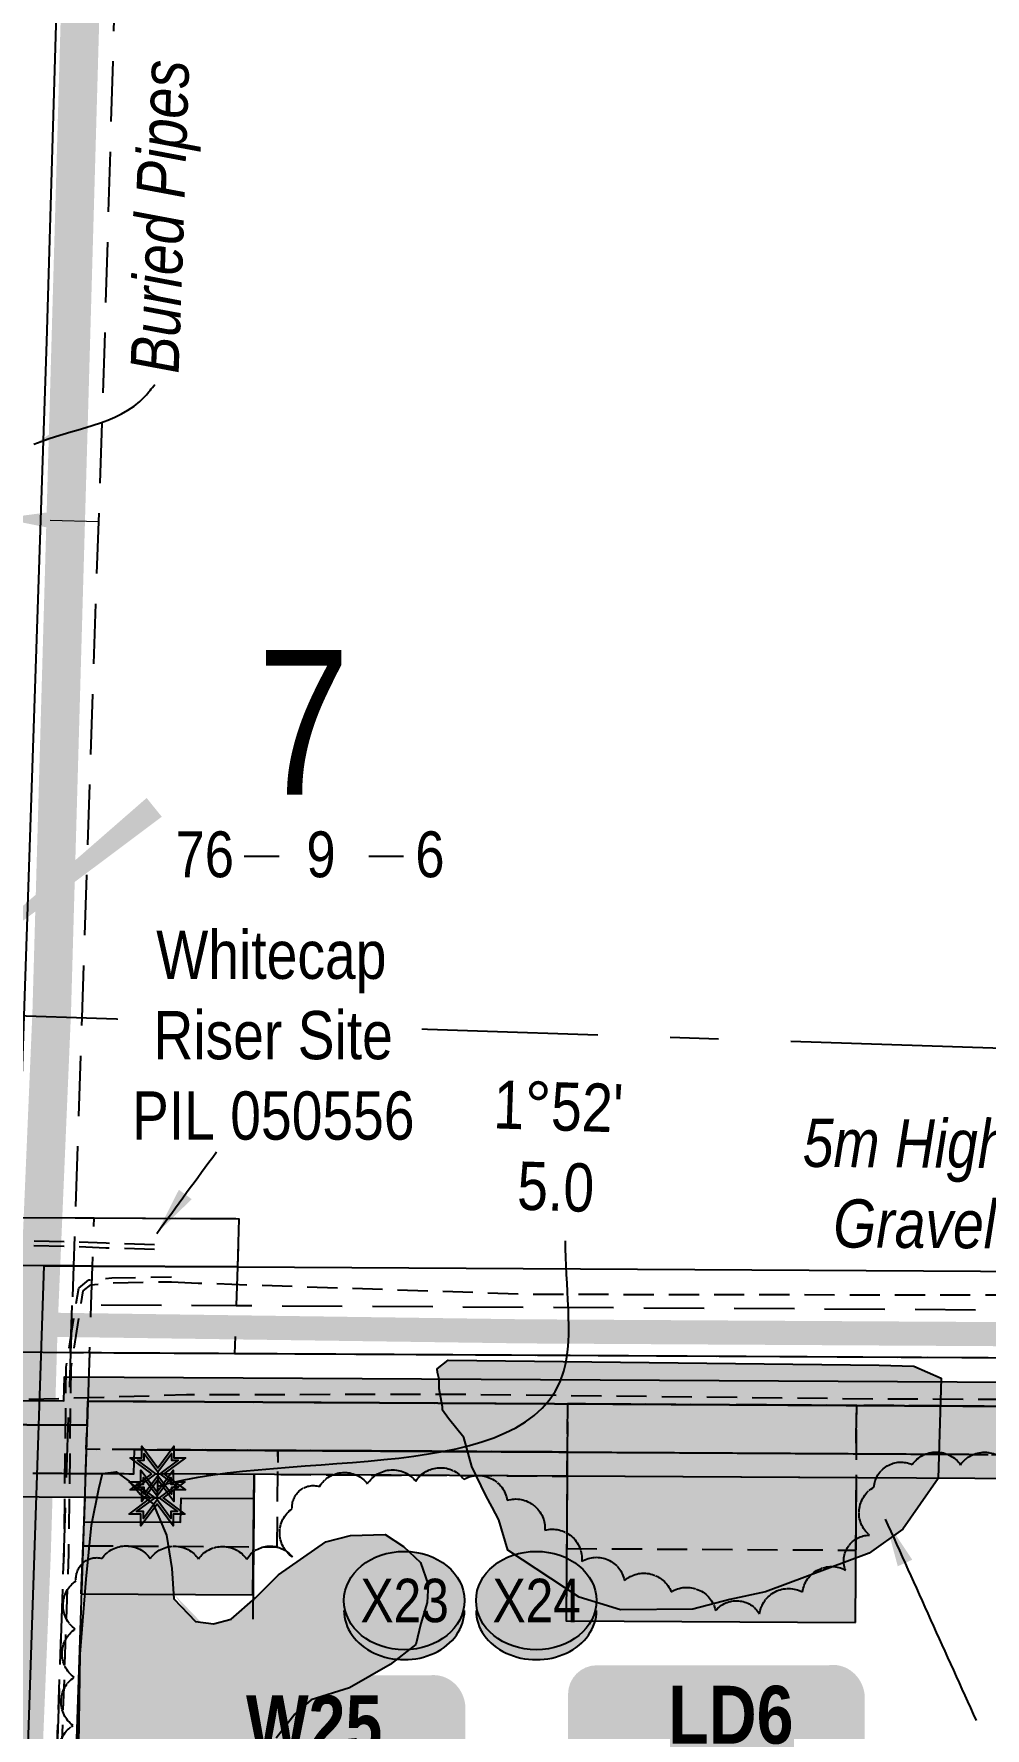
# Model space of a CAD drawing. Extents: x 347027 to 353466, y 6157949 to 6165050.
# Drawn here: x 349736.6 to 349933.8, y 6160699.1 to 6161050.3 of the extents above; entities that cross this region are included whole.
import ezdxf
from ezdxf.enums import TextEntityAlignment as Align

# ---------------------------------------------------------------- set-up
doc = ezdxf.new("R2010")
doc.units = 0
doc.header["$LTSCALE"] = 5
doc.header["$PDSIZE"] = 20
for name, pattern in [('0', [1, 1, 0]), ('foc-ACCESSROAD', [3.75, 2.5, -1.25]), ('foc-QUARTERLINE', [33, 25, -3, 2, -3]), ('HIDDEN2', [1.875, 1.25, -0.625]), ('PHANTOM', [25, 12.5, -2.5, 2.5, -2.5, 2.5, -2.5]), ('UG_PIPE', [1.875, 1.25, -0.625])]:
    doc.linetypes.add(name, pattern=pattern)
doc.layers.get('Defpoints').update_dxf_attribs({"color": 9})
for name, color, linetype in [('10', 1, 'Continuous'), ('9', 3, 'Continuous'), ('AS-PIPE-UG', 44, 'UG_PIPE'), ('AS-PIPE-UG-T', 44, 'Continuous'), ('AS-ROADS', 254, 'Continuous'), ('C-RW', 13, 'Continuous'), ('F-AR', 190, 'foc-ACCESSROAD'), ('F-RW', 190, 'Continuous'), ('F-WS', 190, 'foc-ACCESSROAD'), ('L-BD', 7, 'Continuous'), ('L-MON', 1, 'Continuous'), ('L-QSEC', 8, 'foc-QUARTERLINE'), ('L-SECLBL', 7, 'Continuous'), ('P-CROSSINGS', 250, 'Continuous'), ('P-PROPOSED', 10, 'Continuous'), ('P-PROPOSED-H', 21, 'Continuous'), ('P-TEMP-BLOCKS', 250, 'Continuous'), ('P-TEMP-H', 41, 'Continuous'), ('P-TEMP_LOG DECK', 46, 'Continuous'), ('P-TEMP_WORKSPACE', 46, 'Continuous'), ('P-WORKAREA', 113, 'Continuous'), ('P-WORKAREA-H', 111, 'Continuous'), ('T-BUSH', 110, '0'), ('T-EXISTING TFA', 220, 'HIDDEN2'), ('WETLAND', 143, 'Continuous'), ('WETLAND - SWAMP - H', 8, 'PHANTOM'), ('WETLAND-T', 146, 'Continuous')]:
    doc.layers.add(name, color=color, linetype=linetype)
for name, color, linetype, lineweight in [('F-RW-T', 190, 'Continuous', 9), ('F-WS-T', 190, 'Continuous', 9), ('T-TEXT', 48, 'Continuous', 18)]:
    doc.layers.add(name, color=color, linetype=linetype, lineweight=lineweight)
doc.styles.add('100L', font='ARIALN.TTF', dxfattribs={"height": 11})
doc.styles.add('175L', font='ARIALN.TTF', dxfattribs={"height": 20})
doc.styles.add('80', font='ARIALN.TTF', dxfattribs={"height": 10})
doc.styles.add('80CG', font='ARIALN.TTF', dxfattribs={"height": 10})
doc.styles.add('80L', font='ARIALN.TTF', dxfattribs={"height": 10})
doc.styles.add('BOLD', font='ARIALNB.TTF')
doc.styles.add('Crossing', font='ARIALN.TTF', dxfattribs={"height": 10})
doc.styles.add('SIMPLEX', font='ARIALN.TTF')
doc.dimstyles.new('Compass 5 000', dxfattribs={"dimscale": 5, "dimtxt": 9, "dimasz": 2, "dimexe": 0.2, "dimexo": 0.0625, "dimgap": 0.5, "dimtad": 0, "dimtih": 1, "dimtoh": 1, "dimzin": 0, "dimdsep": 46, "dimtxsty": '80CG', "dimcen": 0.1, "dimse1": 1, "dimse2": 1, "dimclrd": 256, "dimclrt": 256, "dimaunit": 1, "dimadec": 4, "dimazin": 0, "dimtfac": 0.06, "dimtofl": 0, "dimtmove": 0, "dimatfit": 1, "dimfxl": 0.2, "dimtolj": 1, "dimtzin": 0, "dimlwd": -1, "dimarcsym": 0})

# ---------------------------------------------------------------- blocks, each defined once
blk = doc.blocks.new('L-SECLBL')
at = {"layer": '9', "color": 7}
for p, q in [((-5.08, -27.83), (-12.29, -27.83)), ((20.7, -27.83), (13.5, -27.83))]:
    blk.add_line(p, q, dxfattribs=at)
at = {"layer": '10', "color": 2, "style": 'SIMPLEX'}
blk.add_attdef('SEC', text='', height=30, dxfattribs=at).set_placement((0, 0), align=Align.MIDDLE)
at = {"layer": '10', "color": 5, "style": '80L'}
blk.add_attdef('TWP', text='', height=9.5, dxfattribs=at).set_placement((-14.43, -27.37), align=Align.MIDDLE_RIGHT)
blk.add_attdef('RGE', text='', height=9.5, dxfattribs=at).set_placement((3.62, -27.37), align=Align.MIDDLE_CENTER)
blk.add_attdef('MER', text='', height=9.5, dxfattribs=at).set_placement((23.17, -27.37), align=Align.MIDDLE_LEFT)
blk = doc.blocks.new('*D85')
at = {"layer": 'Defpoints', "color": 0, "transparency": 16777216}
for p in [(349719.96, 6160950.2), (349719.67, 6160941.5), (349729.67, 6160941.17)]:
    blk.add_point(p, dxfattribs=at)
at = {"layer": 'F-RW-T', "transparency": 16777216}
for p, q in [((349709.97, 6160950.54), (349699.97, 6160950.87)), ((349739.96, 6160949.54), (349749.95, 6160949.2))]:
    blk.add_line(p, q, dxfattribs=at)
for points in [[(349710.02, 6160952.21), (349709.91, 6160948.87), (349719.96, 6160950.2)], [(349740.01, 6160951.2), (349739.9, 6160947.87), (349729.96, 6160949.87)]]:
    blk.add_solid(points, dxfattribs=at)
at = {"layer": 'F-RW-T', "transparency": 16777216, "insert": (349660.89, 6160950.87), "char_height": 10, "attachment_point": 5, "style": '80CG'}
blk.add_mtext('\\A1;Whitecap\\P10.00 P/L R/W\\PPlan 072 2135\\PPLA 053022', dxfattribs=at)
blk = doc.blocks.new('TEMP')
h = blk.add_hatch(color=255)
h.dxf.hatch_style = 1
h.paths.add_polyline_path([(-1.152, -0.666), (-0.666, -0.666), (-0.666, -1.152), (0, -0.251), (0.666, -1.152), (0.666, -0.666), (1.152, -0.666), (0.251, 0), (1.152, 0.666), (0.666, 0.666), (0.666, 1.152), (0, 0.251), (-0.666, 1.152), (-0.666, 0.666), (-1.152, 0.666), (-0.251, 0)])
h = blk.add_hatch(color=1)
h.dxf.hatch_style = 1
h.paths.add_polyline_path([(-0.061, 0), (0.566, -0.849), (0.566, -0.357), (0, 0.061), (-0.849, -0.566), (-0.357, -0.566), (0.061, 0), (-0.566, 0.849), (-0.566, 0.357), (0, -0.061), (0.849, 0.566), (0.357, 0.566)])
at = {"color": 1}
for p, q in [((-0.083, 0), (0.083, 0)), ((0, 0.083), (0, -0.083))]:
    blk.add_line(p, q, dxfattribs=at)
at = {"color": 255, "flags": 128}
blk.add_lwpolyline([(-0.251, 0), (-1.152, 0.666), (-0.666, 0.666), (-0.666, 1.152), (0, 0.251), (0.666, 1.152), (0.666, 0.666), (1.152, 0.666), (0.251, 0), (1.152, -0.666), (0.666, -0.666), (0.666, -1.152), (0, -0.251), (-0.666, -1.152), (-0.666, -0.666), (-1.152, -0.666)], close=True, dxfattribs=at)
at = {"color": 1, "flags": 128}
blk.add_lwpolyline([(-0.083, 0), (-0.849, 0.566), (-0.566, 0.566), (-0.566, 0.849), (0, 0.083), (0.566, 0.849), (0.566, 0.566), (0.849, 0.566), (0.083, 0), (0.849, -0.566), (0.566, -0.566), (0.566, -0.849), (0, -0.083), (-0.566, -0.849), (-0.566, -0.566), (-0.849, -0.566)], close=True, dxfattribs=at)
blk = doc.blocks.new('*U179')
h = blk.add_hatch(color=191)
edge = h.paths.add_edge_path()
edge.add_line((-24, -20), (24, -20))
edge.add_arc((24, -14), 6, 270, 360)
edge.add_line((30, -14), (30, 12.5))
edge.add_arc((24, 12.5), 6, 0, 90)
edge.add_line((24, 18.5), (-24, 18.5))
edge.add_arc((-24, 12.5), 6, 90, 180)
edge.add_line((-30, 12.5), (-30, -14))
edge.add_arc((-24, -14), 6, 180, 270)
at = {"color": 250, "flags": 128}
blk.add_lwpolyline([(-24, -20, 3, 3, 0), (24, -20, 3, 3, 0.414214), (30, -14, 3, 3, 0), (30, 12.5, 3, 0, 0.414214), (24, 18.5, 0, 0, 0), (-24, 18.5, 0, 0, 0.414214), (-30, 12.5, 0, 0, 0), (-30, -14, 0, 3, 0.414214)], format="xyseb", close=True, dxfattribs=at)
at = {"flags": 128}
blk.add_lwpolyline([(-29.93, -10.44, 0, 7.5, 0), (0, 0, 0, 0, 0)], format="xyseb", dxfattribs=at)
at = {"color": 250}
for tag, p, height, style in [('TEMP_AREA_W1_001', (-9.21, 2.24), 12, 'BOLD'), ('ENTER_TEXT_001', (-30.66, -12.47), 9, '80')]:
    blk.add_attdef(tag, p, '', height=height, dxfattribs=dict(at, style=style))
blk = doc.blocks.new('*U191')
h = blk.add_hatch(color=191)
edge = h.paths.add_edge_path()
edge.add_line((-24, -31.04), (24, -31.04))
edge.add_arc((24, -25.04), 6, 270, 360)
edge.add_line((30, -25.04), (30, 12.5))
edge.add_arc((24, 12.5), 6, 0, 90)
edge.add_line((24, 18.5), (-24, 18.5))
edge.add_arc((-24, 12.5), 6, 90, 180)
edge.add_line((-30, 12.5), (-30, -25.04))
edge.add_arc((-24, -25.04), 6, 180, 270)
at = {"flags": 128}
blk.add_lwpolyline([(-28.76, 35.23, 0, 7.5, 0), (0, 0, 0, 0, 0)], format="xyseb", dxfattribs=at)
at = {"color": 250, "flags": 128}
blk.add_lwpolyline([(-24, -31.04, 3, 3, 0), (24, -31.04, 3, 3, 0.414214), (30, -25.04, 3, 3, 0), (30, 12.5, 3, 0, 0.414214), (24, 18.5, 0, 0, 0), (-24, 18.5, 0, 0, 0.414214), (-30, 12.5, 0, 0, 0), (-30, -25.04, 0, 3, 0.414214)], format="xyseb", close=True, dxfattribs=at)
at = {"color": 250}
for tag, p, height, style in [('TEMP_AREA_W1_001', (-9.21, 2.24), 12, 'BOLD'), ('ENTER_TEXT_001', (-30.66, -12.47), 9, '80')]:
    blk.add_attdef(tag, p, '', height=height, dxfattribs=dict(at, style=style))
blk = doc.blocks.new('xing2')
h = blk.add_hatch(color=50)
h.dxf.hatch_style = 1
edge = h.paths.add_edge_path()
edge.add_ellipse((0, 0), major_axis=(-12.5, 0), ratio=0.816297, start_angle=0, end_angle=360)
h = blk.add_hatch(color=250)
h.dxf.hatch_style = 1
edge = h.paths.add_edge_path()
edge.add_ellipse((0, -2.05), major_axis=(-12.5, 0), ratio=0.816297, start_angle=0, end_angle=180)
edge.add_line((12.5, -2.05), (12.5, 0))
edge.add_ellipse((0, 0), major_axis=(-12.5, 0), ratio=0.816297, start_angle=0, end_angle=180, ccw=False)
edge.add_line((-12.5, 0), (-12.5, -2.05))
at = {"color": 250}
blk.add_ellipse((0, 0), major_axis=(-12.5, 0), ratio=0.816297, dxfattribs=at)
blk.add_ellipse((0, -2.05), major_axis=(-12.5, 0), ratio=0.816297, start_param=0, end_param=3.141593, dxfattribs=at)
at = {"color": 250, "style": 'Crossing'}
blk.add_attdef('CROSSING', text='', height=9, dxfattribs=at).set_placement((0.09, 0.02), align=Align.MIDDLE_CENTER)
at = {"color": 250, "style": 'Crossing', "flags": 1}
for tag, p in [('OWNER', (0.09, -12.49)), ('DESCRIPTION', (0.09, -25.77)), ('LOCATION', (0.09, -39.3)), ('DWG_REF', (0.09, -52.84))]:
    blk.add_attdef(tag, text='', height=9, dxfattribs=at).set_placement(p, align=Align.MIDDLE_CENTER)

msp = doc.modelspace()

# ---------------------------------------------------------------- hatches: boundary and pattern name
at = {"layer": 'P-PROPOSED-H'}
h = msp.add_hatch(color=256, dxfattribs=at)
h.dxf.hatch_style = 1
h.paths.add_polyline_path([(349071.588, 6164537.694), (349086.575, 6164537.171), (349067.314, 6163985.307), (349085.005, 6163919), (349074.357, 6163607.538), (349069.582, 6163389.634), (349063.657, 6163274.078), (349041.711, 6163211.971), (349031.091, 6162819.545), (349019.053, 6162769.819), (349000.85, 6162239.091), (348984.963, 6162181.488), (349042.785, 6162018.632), (349032.946, 6161574.903), (349373.228, 6160914.377), (349533.941, 6160881.02), (349622.67, 6160762.612), (349747.609, 6160761.905), (349747.777, 6160766.903), (350146.773, 6160764.643), (350196.848, 6160654.939), (350246.79, 6160654.571), (350406.69, 6160304.187), (350602.109, 6159876.003), (350612.691, 6159864.849), (350870.169, 6159300.714), (351063.137, 6158877.92), (351095.812, 6158809.66), (351136.641, 6158724.366), (351202.148, 6158592.506), (351209.757, 6158577.19), (351214.263, 6158567.999), (351285.68, 6158421.816), (351300.183, 6158379.243), (351284.161, 6158379.77), (351271.791, 6158416.084), (351212.911, 6158501.531), (351199.18, 6158531.605), (351197.229, 6158568.702), (351081.021, 6158802.618), (350856.526, 6159294.487), (350600.089, 6159856.344), (350589.506, 6159867.498), (350393.255, 6160298.066), (350237.261, 6160639.645), (350187.153, 6160640.014), (350137.389, 6160749.7), (349762.275, 6160751.824), (349762.107, 6160746.826), (349615.136, 6160747.659), (349525.341, 6160867.49), (349363.174, 6160901.148), (349017.87, 6161571.424), (349027.731, 6162016.21), (348969.25, 6162180.921), (348985.923, 6162241.373), (349004.119, 6162771.861), (349016.143, 6162821.534), (349026.784, 6163214.739), (349048.792, 6163277.021), (349054.595, 6163390.182), (349059.366, 6163607.958), (349069.942, 6163917.287), (349052.25, 6163983.598), (349071.588, 6164537.694), (349086.575, 6164537.171)])
at = {"layer": 'P-TEMP-H'}
h = msp.add_hatch(color=256, dxfattribs=at)
h.dxf.hatch_style = 1
h.paths.add_polyline_path([(349746.293, 6160726.921), (349781.968, 6160726.718), (349782.261, 6160751.711), (349762.275, 6160751.824), (349762.107, 6160746.826), (349747.105, 6160746.911)])
h = msp.add_hatch(color=256, dxfattribs=at)
h.dxf.hatch_style = 1
h.paths.add_polyline_path([(349906.922, 6160721.013), (349907.092, 6160751.005), (349847.107, 6160751.344), (349846.938, 6160721.352)])
at = {"layer": 'P-WORKAREA-H'}
h = msp.add_hatch(color=256, dxfattribs=at)
h.dxf.hatch_style = 1
h.paths.add_polyline_path([(349617.657, 6160777.637), (349625.181, 6160767.597), (349742.777, 6160766.931), (349742.945, 6160771.929), (350149.995, 6160769.624), (350202.362, 6160654.899), (350196.848, 6160654.939), (350146.773, 6160764.643), (349747.777, 6160766.903), (349747.609, 6160761.905), (349622.67, 6160762.612), (349611.384, 6160777.673)])
at = {"layer": 'WETLAND - SWAMP - H', "transparency": 33554483}
h = msp.add_hatch(color=256, dxfattribs=at)
h.dxf.hatch_style = 1
h.paths.add_polyline_path([(349918.999, 6160774.127), (349924.68, 6160771.674), (349924.062, 6160750.828), (349916.71, 6160740.362), (349909.72, 6160735.357), (349888.226, 6160727.352), (349880.886, 6160725.778), (349873.201, 6160723.764), (349858.22, 6160723.619), (349849.612, 6160726.239), (349834.847, 6160735.995), (349832.944, 6160742.321), (349831.578, 6160744.934), (349830.29, 6160747.335), (349827.392, 6160753.346), (349825.712, 6160759.392), (349822.516, 6160763.315), (349821.32, 6160765.001), (349821.3, 6160765.718), (349820.619, 6160769.427), (349820.561, 6160771.433), (349820.233, 6160772.857), (349820.213, 6160773.574), (349822.456, 6160775.359), (349911.823, 6160774.351)])
h = msp.add_hatch(color=256, dxfattribs=at)
h.dxf.hatch_style = 1
h.paths.add_polyline_path([(349774.679, 6160659.943), (349769.375, 6160654.914), (349762.335, 6160650.409), (349753.534, 6160647.288), (349748.384, 6160646.852), (349744.34, 6160647.883), (349742.21, 6160652.124), (349745.665, 6160681.477), (349746.148, 6160714.473), (349747.421, 6160729.996), (349748.532, 6160741.214), (349750.036, 6160748.714), (349750.805, 6160751.891), (349753.662, 6160752.26), (349756.299, 6160750.328), (349758.674, 6160747.529), (349761.311, 6160745.597), (349764.08, 6160739.081), (349765.138, 6160732.228), (349765.607, 6160725.932), (349770.046, 6160721.184), (349773.787, 6160720.719), (349777.488, 6160721.686), (349782.522, 6160726.133), (349787.261, 6160730.858), (349797.101, 6160737.738), (349802.226, 6160739.033), (349809.39, 6160739.24), (349813.19, 6160736.768), (349816.728, 6160733.429), (349818.293, 6160728.885), (349818.113, 6160725.151), (349816.805, 6160720.812), (349815.782, 6160716.48), (349810.453, 6160712.311), (349801.989, 6160707.479), (349794.031, 6160704.955), (349790.675, 6160701.99), (349786.804, 6160697.003), (349783.767, 6160692.9), (349780.207, 6160687.061), (349779.488, 6160682.165), (349778.515, 6160676.114), (349778.369, 6160671.235), (349777.945, 6160666.06), (349777.462, 6160662.891)])

# ---------------------------------------------------------------- linework, layer by layer
at = {"layer": 'AS-PIPE-UG', "flags": 128}
for points in [[(350606.233, 6159822.139), (350581.856, 6159876.103), (350566.294, 6159911.063), (350525.485, 6160000.319), (350489.242, 6160081.675), (350451.621, 6160162.819), (350393.162, 6160290.907), (350342.291, 6160403.923), (350307.912, 6160478.514), (350271.854, 6160556.687), (350225.734, 6160657.228), (350183.694, 6160750.235), (350178.989, 6160760.653), (350176.652, 6160765.131), (350174.165, 6160767.084), (350169.149, 6160767.253), (350159.026, 6160766.921), (350131.252, 6160766.156), (350038.434, 6160766.884), (349962.199, 6160767.153), (349911.572, 6160767.319), (349821.111, 6160768.301), (349768.205, 6160768.17), (349704.173, 6160766.324), (349645.277, 6160766.557), (349615.536, 6160766.894), (349602.678, 6160766.995), (349595.354, 6160767.123), (349591.057, 6160767.235), (349585.535, 6160768.048), (349582.122, 6160772.777), (349574.905, 6160783.175), (349560.098, 6160802.908), (349541.923, 6160826.232), (349527.078, 6160845.883), (349522.007, 6160852.699), (349517.984, 6160857.478), (349509.628, 6160859.383), (349501.753, 6160861.328), (349458.035, 6160870.269), (349397.689, 6160882.358), (349372.382, 6160887.911), (349363.03, 6160889.734), (349359.052, 6160890.461), (349355.841, 6160893.738), (349350.972, 6160902.952), (349326.169, 6160951.045), (349297.167, 6161008.625), (349263.323, 6161077.612), (349237.273, 6161132.678), (349206.647, 6161191.52), (349124.944, 6161351.368), (349033.772, 6161527.891), (349019.97, 6161555.459), (349012.16, 6161570.787), (349010.934, 6161579.501), (349012.873, 6161640.399), (349016.169, 6161754.347), (349018.203, 6161852.355), (349019.66, 6161927.098), (349021.134, 6162005.991), (349020.773, 6162015.835), (349016.857, 6162029.396), (348976.215, 6162143.455), (348970.748, 6162158.469), (348968.334, 6162166.274), (348964.911, 6162175.797), (348964.201, 6162182.671), (348966.936, 6162196.511), (348979.042, 6162236.427), (348979.873, 6162248.389), (348980.402, 6162266.585), (348981.091, 6162296.204), (348982.412, 6162332.921), (348996.658, 6162748.658), (348994.563, 6162773.577), (348996.214, 6162780.969), (348998.701, 6162789.867), (349000.157, 6162796.317), (349009.301, 6162832.048), (349010.858, 6162838.707), (349012.97, 6162849.73), (349016.052, 6162901.998), (349018.784, 6163063.771), (349022.035, 6163145.951), (349025.679, 6163219.387), (349026.925, 6163230.185), (349029.068, 6163235.561), (349033.709, 6163247.646), (349038.683, 6163261.26), (349043.091, 6163274.224), (349044.189, 6163284.381), (349045.101, 6163310.608), (349048.614, 6163392.995), (349052.321, 6163534.578), (349055.417, 6163647.465), (349059.034, 6163750.988), (349061.617, 6163816.331), (349060.481, 6163826.642), (349058.231, 6163843.244), (349056.507, 6163864.63), (349059.206, 6163928.427), (349055.245, 6163953.174), (349047.717, 6163973.031), (349047.366, 6163984.451), (349047.801, 6164003.503), (349048.981, 6164029.197), (349049.861, 6164060.916), (349053.619, 6164118.51), (349056.581, 6164219.829), (349059.451, 6164307.086), (349063.279, 6164397.644), (349064.376, 6164460.371), (349063.394, 6164486.11)], [(349761.58, 6160798.324), (349751.492, 6160798.627), (349745.372, 6160798.887), (349731.344, 6160799.186), (349727.022, 6160799.148), (349721.342, 6160800.485), (349719.423, 6160803.644), (349718.939, 6160806.255), (349719.906, 6160809.767), (349722.633, 6160831.025), (349723.064, 6160848.465), (349727.275, 6160975.231)], [(349761.61, 6160799.323), (349751.528, 6160799.626), (349745.404, 6160799.886), (349731.35, 6160800.186), (349727.134, 6160800.149), (349721.979, 6160801.362), (349720.373, 6160804.006), (349719.964, 6160806.211), (349720.889, 6160809.57), (349723.631, 6160830.949), (349724.063, 6160848.436), (349728.274, 6160975.197)], [(349735.933, 6160543.677), (349742.829, 6160735.335), (349743.181, 6160766.305), (349743.29, 6160773.927), (349745.857, 6160790.287), (349747.966, 6160792.006), (349752.763, 6160792.433), (349765.116, 6160792.651)], [(349736.932, 6160543.642), (349743.829, 6160735.311), (349744.181, 6160766.292), (349744.289, 6160773.842), (349746.785, 6160789.754), (349748.36, 6160791.037), (349752.816, 6160791.434), (349765.134, 6160791.651)], [(349765.134, 6160791.651), (349770.615, 6160791.38), (349839.085, 6160789.061), (350149.882, 6160788.589), (350194.713, 6160787.607), (350312.736, 6160787.494)]]:
    msp.add_lwpolyline(points, dxfattribs=at)
at = {"layer": 'AS-ROADS', "flags": 128}
for points, const_width in [([(349727.721, 6160533.144), (349736.071, 6160734.991), (349737.514, 6160782.763), (349740.273, 6160847.638), (349746.264, 6161058.19)], 7.998), ([(349737.514, 6160782.763), (349838.449, 6160781.356), (349962.933, 6160780.628), (350193.908, 6160779.168), (350397.305, 6160778.459)], 4.999)]:
    msp.add_lwpolyline(points, dxfattribs=dict(at, const_width=const_width))
at = {"layer": 'C-RW', "flags": 128}
for points in [[(348989.183, 6162773.904), (348970.996, 6162243.655), (348953.538, 6162180.355), (349012.678, 6162013.788), (349002.792, 6161567.945), (349353.12, 6160887.919), (349516.744, 6160853.958), (349585.092, 6160762.825), (349747.609, 6160761.905), (349747.777, 6160766.903), (350163.319, 6160764.55)], [(350175.686, 6160774.477), (349592.622, 6160777.779), (349525.341, 6160867.49), (349363.174, 6160901.148), (349017.87, 6161571.424), (349027.731, 6162016.21), (348969.25, 6162180.921), (348985.923, 6162241.373), (349004.119, 6162771.861)]]:
    msp.add_lwpolyline(points, dxfattribs=at)
at = {"layer": 'F-AR', "flags": 128}
for points in [[(349696.122, 6160466.391), (349688.571, 6160458.808), (349674.405, 6160472.919), (349697.123, 6160495.728), (349707.58, 6160506.226), (349715.328, 6160514.005), (349716.337, 6160544.056), (349724.764, 6160795.027), (349725.099, 6160805.024), (349726.509, 6160847.017), (349731.104, 6160983.795), (349731.202, 6160986.789), (349734.232, 6161089.72), (349743.039, 6161389.002), (349758.78, 6161401.011), (349763.502, 6161404.614), (349751.188, 6160986.158), (349746.493, 6160846.354), (349745.102, 6160804.911), (349744.766, 6160794.913), (349744.498, 6160786.917), (349744.162, 6160776.921), (349735.466, 6160517.934), (349735.047, 6160505.47), (349730.905, 6160501.31), (349728.774, 6160499.171), (349723.344, 6160493.719), (349717.699, 6160488.052), (349696.122, 6160466.391)], [(350703.831, 6160781.475), (350731.828, 6160648.166), (350736.05, 6160628.059), (350737.725, 6160620.084), (350800.879, 6160618.355), (350812.171, 6160618.045), (350820.775, 6160617.81), (350832.905, 6160617.478), (350836.16, 6160617.389), (350827.844, 6160613.494), (350817.148, 6160608.462), (350816.032, 6160607.938), (350781.749, 6160608.877), (350729.563, 6160610.306), (350697.761, 6160761.738), (350685.709, 6160771.579), (350542.745, 6160772.392), (350512.567, 6160772.563), (350159.16, 6160774.57), (350142.502, 6160774.665), (349778.184, 6160776.728), (349748.113, 6160776.898), (349744.162, 6160776.921), (349744.498, 6160786.917), (349748.449, 6160786.894), (349778.509, 6160786.723), (350137.928, 6160784.688), (350142.56, 6160784.662), (350154.581, 6160784.594), (350159.217, 6160784.568), (350512.906, 6160782.558), (350543.084, 6160782.387), (350703.831, 6160781.475)]]:
    msp.add_lwpolyline(points, close=True, dxfattribs=at)
at = {"layer": 'F-RW', "flags": 128}
for points in [[(349751.211, 6161394.778), (349739.195, 6160986.537), (349734.503, 6160846.751), (349733.1, 6160804.979), (349732.764, 6160794.981), (349724.305, 6160543.011), (349714.797, 6160501.936), (349723.344, 6160493.719), (349728.427, 6160488.833), (349727.825, 6160470.41), (349730.693, 6160444.217), (349722.742, 6160443.351), (349719.803, 6160470.366), (349720.313, 6160485.538), (349717.699, 6160488.052), (349705.981, 6160499.317), (349707.58, 6160506.226), (349716.337, 6160544.056), (349724.764, 6160795.027), (349725.099, 6160805.024), (349726.509, 6160847.017), (349731.104, 6160983.795), (349731.202, 6160986.789), (349734.232, 6161089.72)], [(350142.502, 6160774.665), (349778.184, 6160776.728), (349748.113, 6160776.898), (349739.278, 6160514.137), (349738.589, 6160493.655), (349737.787, 6160469.803), (349727.825, 6160470.41), (349728.427, 6160488.833), (349728.774, 6160499.171), (349738.719, 6160794.947), (349744.766, 6160794.913), (349748.718, 6160794.891), (349778.768, 6160794.716), (350134.3, 6160792.636)]]:
    msp.add_lwpolyline(points, dxfattribs=at)
msp.add_lwpolyline([(349726.509, 6160847.017), (349725.099, 6160805.024), (349733.1, 6160804.979), (349745.102, 6160804.911), (349749.052, 6160804.889), (349779.049, 6160804.716), (349778.768, 6160794.716), (349748.718, 6160794.891), (349744.766, 6160794.913), (349738.719, 6160794.947), (349732.764, 6160794.981), (349724.764, 6160795.027), (349714.768, 6160795.084), (349715.102, 6160805.081), (349716.517, 6160847.348), (349721.059, 6160983.012), (349720.06, 6160984.089), (349714.001, 6160990.618), (349666.007, 6161042.335), (349673.334, 6161049.137), (349714.484, 6161004.799), (349731.202, 6160986.789), (349731.104, 6160983.795), (349726.509, 6160847.017)], close=True, dxfattribs=at)
at = {"layer": 'F-WS', "flags": 128}
msp.add_lwpolyline([(349778.184, 6160776.728), (349748.113, 6160776.898), (349748.449, 6160786.894), (349748.718, 6160794.891), (349749.052, 6160804.889), (349779.049, 6160804.716), (349778.768, 6160794.716), (349778.509, 6160786.723), (349778.184, 6160776.728)], close=True, dxfattribs=at)
at = {"layer": 'L-QSEC'}
msp.add_line((348904.034, 6160874.23), (350514.213, 6160820.957), dxfattribs=at)
at = {"layer": 'L-SECLBL', "flags": 128}
msp.add_lwpolyline([(349709.123, 6160847.593, 0, 4.999, 0), (349761.516, 6160889.974, 2.999, 2.999, 0)], format="xyseb", dxfattribs=at)
at = {"layer": 'P-PROPOSED', "flags": 128}
for points in [[(350137.389, 6160749.7), (349762.275, 6160751.824), (349762.107, 6160746.826), (349615.136, 6160747.659), (349525.341, 6160867.49), (349363.174, 6160901.148), (349017.87, 6161571.424), (349027.731, 6162016.21), (348969.25, 6162180.921), (348985.923, 6162241.373), (349004.119, 6162771.861)], [(349019.053, 6162769.819), (349000.85, 6162239.091), (348984.963, 6162181.488), (349042.785, 6162018.632), (349032.946, 6161574.903), (349373.228, 6160914.377), (349533.941, 6160881.02), (349622.67, 6160762.612), (349747.609, 6160761.905), (349747.777, 6160766.903), (350146.773, 6160764.643)]]:
    msp.add_lwpolyline(points, dxfattribs=at)
at = {"layer": 'P-PROPOSED'}
msp.add_polyline3d([(349736.378, 6160751.968, 906.215), (349737.373, 6160751.963, 906.159), (349738.368, 6160751.957, 906.043), (349739.363, 6160751.951, 905.902), (349740.358, 6160751.946, 905.802), (349741.354, 6160751.94, 905.707), (349742.349, 6160751.934, 905.627), (349743.344, 6160751.929, 905.506), (349744.339, 6160751.923, 905.327), (349745.334, 6160751.918, 905.156), (349746.33, 6160751.912, 904.961), (349747.325, 6160751.906, 904.819), (349748.32, 6160751.901, 904.71), (349749.315, 6160751.895, 904.578), (349750.31, 6160751.889, 904.488), (349751.306, 6160751.884, 904.427), (349752.301, 6160751.878, 904.348), (349753.296, 6160751.872, 904.303), (349754.291, 6160751.867, 904.294), (349755.286, 6160751.861, 904.308), (349756.282, 6160751.856, 904.331), (349757.277, 6160751.85, 904.349), (349757.305, 6160752.683, 904.401), (349757.333, 6160753.516, 904.429), (349757.361, 6160754.349, 904.476), (349757.389, 6160755.182, 904.494), (349757.417, 6160756.015, 904.508), (349757.445, 6160756.848, 904.549), (349758.445, 6160756.842, 904.628), (349759.444, 6160756.837, 904.691), (349760.444, 6160756.831, 904.811), (349761.444, 6160756.825, 904.911), (349762.443, 6160756.82, 904.961), (349763.443, 6160756.814, 904.976), (349764.443, 6160756.808, 904.962), (349765.443, 6160756.803, 904.982), (349766.442, 6160756.797, 905.036), (349767.442, 6160756.791, 905.083), (349768.442, 6160756.786, 905.071), (349769.441, 6160756.78, 905.054), (349770.441, 6160756.774, 905.077), (349771.441, 6160756.769, 905.065), (349772.44, 6160756.763, 905.045), (349773.44, 6160756.757, 905.046), (349774.44, 6160756.752, 905.047), (349775.439, 6160756.746, 905.032), (349776.439, 6160756.74, 905.007), (349777.439, 6160756.735, 904.989), (349778.439, 6160756.729, 904.969), (349779.438, 6160756.723, 904.941), (349780.438, 6160756.718, 904.916), (349781.438, 6160756.712, 904.866), (349782.437, 6160756.706, 904.787), (349783.437, 6160756.701, 904.707), (349784.437, 6160756.695, 904.634), (349785.436, 6160756.689, 904.519), (349786.436, 6160756.684, 904.39), (349787.436, 6160756.678, 904.243), (349788.436, 6160756.672, 904.077), (349789.435, 6160756.667, 903.941), (349790.435, 6160756.661, 903.846), (349791.435, 6160756.655, 903.732), (349792.434, 6160756.65, 903.601), (349793.434, 6160756.644, 903.523), (349794.434, 6160756.638, 903.438), (349795.433, 6160756.633, 903.366), (349796.433, 6160756.627, 903.315), (349797.433, 6160756.621, 903.239), (349798.433, 6160756.616, 903.206), (349799.432, 6160756.61, 903.231), (349800.432, 6160756.604, 903.277), (349801.432, 6160756.599, 903.304), (349802.431, 6160756.593, 903.294), (349803.431, 6160756.587, 903.258), (349804.431, 6160756.582, 903.224), (349805.43, 6160756.576, 903.24), (349806.43, 6160756.57, 903.313), (349807.43, 6160756.565, 903.341), (349808.429, 6160756.559, 903.376), (349809.429, 6160756.553, 903.416), (349810.429, 6160756.548, 903.402), (349811.429, 6160756.542, 903.397), (349812.428, 6160756.536, 903.408), (349813.428, 6160756.531, 903.437), (349814.428, 6160756.525, 903.473), (349815.427, 6160756.52, 903.505), (349816.427, 6160756.514, 903.543), (349817.427, 6160756.508, 903.622), (349818.426, 6160756.503, 903.663), (349819.426, 6160756.497, 903.638), (349820.426, 6160756.491, 903.718), (349821.426, 6160756.486, 903.793), (349822.425, 6160756.48, 903.831), (349823.425, 6160756.474, 903.874), (349824.425, 6160756.469, 903.869), (349825.424, 6160756.463, 903.873), (349826.424, 6160756.457, 903.907), (349827.424, 6160756.452, 903.907), (349828.423, 6160756.446, 903.864), (349829.423, 6160756.44, 903.835), (349830.423, 6160756.435, 903.797), (349831.422, 6160756.429, 903.714), (349832.422, 6160756.423, 903.598), (349833.422, 6160756.418, 903.44), (349834.422, 6160756.412, 903.379), (349835.421, 6160756.406, 903.422), (349836.421, 6160756.401, 903.375), (349837.421, 6160756.395, 903.278), (349838.42, 6160756.389, 903.216), (349839.42, 6160756.384, 903.234), (349840.42, 6160756.378, 903.266), (349841.419, 6160756.372, 903.25), (349842.419, 6160756.367, 903.216), (349843.419, 6160756.361, 903.174), (349844.419, 6160756.355, 903.08), (349845.418, 6160756.35, 903.011), (349846.418, 6160756.344, 903.03), (349847.418, 6160756.338, 903.044), (349848.417, 6160756.333, 903.069), (349849.417, 6160756.327, 903.12), (349850.417, 6160756.321, 903.127), (349851.416, 6160756.316, 903.089), (349852.416, 6160756.31, 903.05), (349853.416, 6160756.304, 903.042), (349854.416, 6160756.299, 903.041), (349855.415, 6160756.293, 903.024), (349856.415, 6160756.287, 903.02), (349857.415, 6160756.282, 903.018), (349858.414, 6160756.276, 902.995), (349859.414, 6160756.27, 903.001), (349860.414, 6160756.265, 903.034), (349861.413, 6160756.259, 903.027), (349862.413, 6160756.253, 903.03), (349863.413, 6160756.248, 903.033), (349864.412, 6160756.242, 903.018), (349865.412, 6160756.236, 903.005), (349866.412, 6160756.231, 903.001), (349867.412, 6160756.225, 903.004), (349868.411, 6160756.219, 903.02), (349869.411, 6160756.214, 903.044), (349870.411, 6160756.208, 903.048), (349871.41, 6160756.203, 903.053), (349872.41, 6160756.197, 903.05), (349873.41, 6160756.191, 903.034), (349874.409, 6160756.186, 903.045), (349875.409, 6160756.18, 903.064), (349876.409, 6160756.174, 903.053), (349877.409, 6160756.169, 903.027), (349878.408, 6160756.163, 903.04), (349879.408, 6160756.157, 903.067), (349880.408, 6160756.152, 903.06), (349881.407, 6160756.146, 903.036), (349882.407, 6160756.14, 903.026), (349883.407, 6160756.135, 903.044), (349884.406, 6160756.129, 903.025), (349885.406, 6160756.123, 902.989), (349886.406, 6160756.118, 903.001), (349887.405, 6160756.112, 903.007), (349888.405, 6160756.106, 902.999), (349889.405, 6160756.101, 903.019), (349890.405, 6160756.095, 903.056), (349891.404, 6160756.089, 903.081), (349892.404, 6160756.084, 903.082), (349893.404, 6160756.078, 903.07), (349894.403, 6160756.072, 903.059), (349895.403, 6160756.067, 903.079), (349896.403, 6160756.061, 903.1), (349897.402, 6160756.055, 903.09), (349898.402, 6160756.05, 903.061), (349899.402, 6160756.044, 903.053), (349900.402, 6160756.038, 903.054), (349901.401, 6160756.033, 903.058), (349902.401, 6160756.027, 903.069), (349903.401, 6160756.021, 903.065), (349904.4, 6160756.016, 903.048), (349905.4, 6160756.01, 903.054), (349906.4, 6160756.004, 903.08), (349907.399, 6160755.999, 903.083), (349908.399, 6160755.993, 903.08), (349909.399, 6160755.987, 903.087), (349910.399, 6160755.982, 903.108), (349911.398, 6160755.976, 903.118), (349912.398, 6160755.97, 903.108), (349913.398, 6160755.965, 903.087), (349914.397, 6160755.959, 903.08), (349915.397, 6160755.953, 903.087), (349916.397, 6160755.948, 903.084), (349917.396, 6160755.942, 903.065), (349918.396, 6160755.936, 903.027), (349919.396, 6160755.931, 903.029), (349920.395, 6160755.925, 903.077), (349921.395, 6160755.919, 903.103), (349922.395, 6160755.914, 903.082), (349923.395, 6160755.908, 903.058), (349924.394, 6160755.902, 903.045), (349925.394, 6160755.897, 902.999), (349926.394, 6160755.891, 902.987), (349927.393, 6160755.885, 903.024), (349928.393, 6160755.88, 903.057), (349929.393, 6160755.874, 903.074), (349930.392, 6160755.869, 903.062), (349931.392, 6160755.863, 903.091), (349932.392, 6160755.857, 903.163), (349933.392, 6160755.852, 903.178), (349934.391, 6160755.846, 903.172)], dxfattribs=at)
at = {"layer": 'P-TEMP_LOG DECK'}
msp.add_lwpolyline([(349906.922, 6160721.013), (349907.092, 6160751.005), (349847.107, 6160751.344), (349846.938, 6160721.352)], close=True, dxfattribs=at)
at = {"layer": 'P-TEMP_WORKSPACE', "flags": 128}
msp.add_lwpolyline([(349746.293, 6160726.921), (349781.968, 6160726.718), (349782.261, 6160751.711), (349762.275, 6160751.824), (349762.107, 6160746.826), (349747.105, 6160746.911)], close=True, dxfattribs=at)
at = {"layer": 'P-WORKAREA', "flags": 128}
msp.add_lwpolyline([(349617.657, 6160777.637), (349625.181, 6160767.597), (349742.777, 6160766.931), (349742.945, 6160771.929), (350149.995, 6160769.624), (350202.362, 6160654.899), (350196.848, 6160654.939), (350146.773, 6160764.643), (349747.777, 6160766.903), (349747.609, 6160761.905), (349622.67, 6160762.612), (349611.384, 6160777.673)], close=True, dxfattribs=at)
for points in [[(349782.261, 6160751.711), (349781.94, 6160721.716)], [(349746.937, 6160741.91), (349766.947, 6160741.796), (349767.107, 6160746.798), (349782.082, 6160746.713)]]:
    msp.add_lwpolyline(points, dxfattribs=at)
at = {"layer": 'T-BUSH', "flags": 128}
msp.add_lwpolyline([(349740.559, 6160629.775, -0.5205671), (349741.149, 6160639.758, -0.5205671), (349741.739, 6160649.74, -0.5205671), (349742.329, 6160659.723, -0.5205671), (349742.919, 6160669.705, -0.5205671), (349743.51, 6160679.688, -0.5205671), (349744.1, 6160689.67, -0.5205671), (349744.69, 6160699.653, -0.5205671), (349744.925, 6160709.65, -0.5205671), (349745.123, 6160719.648, -0.5205671), (349745.322, 6160729.646, -0.5205671), (349750.703, 6160734.323, -0.5205671), (349760.702, 6160734.259, -0.5205671), (349770.702, 6160734.195, -0.5205671), (349780.702, 6160734.131, -0.5205671), (349790.16, 6160734.609, -0.5205671), (349790.107, 6160744.609, -0.5205671), (349795.775, 6160749.223, -0.5205671), (349805.76, 6160749.772, -0.5205671), (349815.745, 6160750.322, -0.5205671), (349825.694, 6160750.693, -0.5205671), (349834.707, 6160746.36, -0.5205671), (349842.522, 6160740.142, -0.5205671), (349850.157, 6160733.685, -0.5205671), (349859.003, 6160729.717, -0.5205671), (349868.697, 6160727.358, -0.5205671), (349877.908, 6160723.465, -0.5205671), (349887.003, 6160722.802, -0.5205671), (349895.911, 6160727.347, -0.5205671), (349904.818, 6160731.892, -0.5205671), (349909.779, 6160739.121, -0.5205671), (349910.732, 6160749.076, -0.5205671), (349918.667, 6160753.744, -0.5205671), (349928.667, 6160753.711, -0.5205671), (349938.667, 6160753.679, -0.5205671), (349948.667, 6160753.646, -0.5205671), (349958.666, 6160753.613, -0.5205671), (349968.665, 6160753.451, -0.5205671), (349978.664, 6160753.276, -0.5205671), (349988.662, 6160753.101, -0.5205671), (349998.66, 6160752.927, -0.5205671), (350008.659, 6160752.752, -0.5205671), (350018.657, 6160752.577, -0.5205671), (350028.656, 6160752.402, -0.5205671), (350038.654, 6160752.227, -0.5205671), (350048.653, 6160752.052, -0.5205671), (350058.651, 6160751.877, -0.5205671), (350068.65, 6160751.702, -0.5205671), (350078.648, 6160751.527, -0.5205671), (350088.647, 6160751.352, -0.5205671), (350098.645, 6160751.177, -0.5205671), (350108.295, 6160750.648, -0.5205671), (350108.632, 6160740.653, -0.5205671), (350110.202, 6160731.944, -0.5205671), (350120.202, 6160732.023, -0.5205671), (350130.201, 6160732.102, -0.5205671), (350140.201, 6160732.181, -0.5205671), (350150.201, 6160732.26, -0.5205671), (350158.977, 6160724.522, -0.5205671)], format="xyb", dxfattribs=at)
at = {"layer": 'T-EXISTING TFA', "flags": 128}
for points in [[(349747.777, 6160766.903), (349847.192, 6160766.34), (349847.136, 6160756.342), (349747.441, 6160756.907)], [(349906.98, 6160756.004), (350151.35, 6160754.617), (350147.077, 6160764.642), (349907.037, 6160766.001)], [(349847.136, 6160756.342), (349787.151, 6160756.682), (349787.123, 6160751.683), (349847.107, 6160751.344)]]:
    msp.add_lwpolyline(points, close=True, dxfattribs=at)
at = {"layer": 'T-EXISTING TFA'}
for points in [[(349907.007, 6160736.008), (349907.177, 6160766), (349847.192, 6160766.34), (349847.022, 6160736.348)], [(349747.441, 6160756.907), (349746.769, 6160736.915), (349787.038, 6160736.687), (349787.151, 6160756.682)]]:
    msp.add_lwpolyline(points, close=True, dxfattribs=at)
at = {"layer": 'WETLAND'}
msp.add_lwpolyline([(349918.999, 6160774.127), (349924.68, 6160771.674), (349924.062, 6160750.828), (349916.71, 6160740.362), (349909.72, 6160735.357), (349888.226, 6160727.352), (349880.886, 6160725.778), (349873.201, 6160723.764), (349858.22, 6160723.619), (349849.612, 6160726.239), (349834.847, 6160735.995), (349832.944, 6160742.321), (349831.578, 6160744.934), (349830.29, 6160747.335), (349827.392, 6160753.346), (349825.712, 6160759.392), (349822.516, 6160763.315), (349821.32, 6160765.001), (349821.3, 6160765.718), (349820.619, 6160769.427), (349820.561, 6160771.433), (349820.233, 6160772.857), (349820.213, 6160773.574), (349822.456, 6160775.359), (349911.823, 6160774.351), (349918.999, 6160774.127)], close=True, dxfattribs=at)
msp.add_lwpolyline([(349745.665, 6160681.477), (349746.148, 6160714.473), (349747.421, 6160729.996), (349748.532, 6160741.214), (349750.036, 6160748.714), (349750.805, 6160751.891), (349753.662, 6160752.26), (349756.299, 6160750.328), (349758.674, 6160747.529), (349761.311, 6160745.597), (349764.08, 6160739.081), (349765.138, 6160732.228), (349765.607, 6160725.932), (349770.046, 6160721.184), (349773.787, 6160720.719), (349777.488, 6160721.686), (349782.522, 6160726.133), (349787.261, 6160730.858), (349797.101, 6160737.738), (349802.226, 6160739.033), (349809.39, 6160739.24), (349813.19, 6160736.768), (349816.728, 6160733.429), (349818.293, 6160728.885), (349818.113, 6160725.151), (349816.805, 6160720.812), (349815.782, 6160716.48), (349810.453, 6160712.311), (349801.989, 6160707.479), (349794.031, 6160704.955), (349790.675, 6160701.99), (349786.804, 6160697.003)], dxfattribs=at)

# ---------------------------------------------------------------- block references
at = {"layer": 'L-MON', "xscale": 4.998775000000008, "yscale": 4.998775000000008, "zscale": 4.998775000000008}
for p in [(349762.275, 6160751.824), (349762.107, 6160746.826)]:
    msp.add_blockref('TEMP', p, dxfattribs=at)
at = {"layer": 'L-SECLBL'}
msp.add_blockref('L-SECLBL', (349792.484, 6160907.612), dxfattribs=at).add_auto_attribs({'SEC': '7', 'TWP': '76', 'RGE': '9', 'MER': '6'})
at = {"layer": 'P-CROSSINGS', "xscale": 0.9994927142757499, "yscale": 0.9994927142757499, "zscale": 0.9994927142757499}
for p, values in [((349813.354, 6160725.554), {'CROSSING': 'X23'}), ((349840.731, 6160725.554), {'CROSSING': 'X24'})]:
    msp.add_blockref('xing2', p, dxfattribs=at).add_auto_attribs(values)
at = {"layer": 'P-TEMP-BLOCKS'}
ref = msp.add_blockref('*U191', (349794.498, 6160691.537), dxfattribs=dict(at, xscale=0.999755, yscale=0.999755, zscale=0.999755))
ref.add_attrib('TEMP_AREA_W1_001', 'W25', (349780.557, 6160693.883), dxfattribs={"layer": '0', "color": 250, "height": 11.9971, "style": 'BOLD'})
ref.add_attrib('ENTER_TEXT_001', '(20.0x40.0)', (349768.428, 6160679.07), dxfattribs={"layer": '0', "color": 250, "height": 8.9978, "style": '80'})
ref.add_attrib('ENTER_TEXT_002', '=0.081 ha', (349771.368, 6160664.037), dxfattribs={"layer": '0', "color": 250, "height": 8.9978, "style": '80'})
at = {"layer": 'P-TEMP-BLOCKS', "xscale": 0.999755, "yscale": 0.999755, "zscale": 0.999755}
msp.add_blockref('*U179', (349877.304, 6160693.652), dxfattribs=at).add_auto_attribs({'TEMP_AREA_W1_001': 'LD6', 'ENTER_TEXT_001': '(30.0x60.0)'})

# ---------------------------------------------------------------- texts
at = {"layer": 'AS-PIPE-UG-T', "insert": (349756.574, 6160979.626), "char_height": 9.99755, "attachment_point": 1, "rotation": 88.07688, "style": '80L'}
msp.add_mtext_dynamic_manual_height_columns('\\pi0.53132;{\\fArial Narrow|b0|i1|c0|p34;Buried Pipes}', width=65.47387, gutter_width=50.012, heights=[0], dxfattribs=at)
at = {"layer": 'T-TEXT', "insert": (349895.554, 6160825.454), "char_height": 9.99755, "attachment_point": 1, "rotation": 359.6648, "style": '100L'}
msp.add_mtext_dynamic_manual_height_columns('\\pi0.46792;{\\fArial Narrow|b0|i1|c0|p34;5m High Grade \\P\\pi6.88518;Gravel Road}', width=77.51326, gutter_width=55.013, heights=[0], dxfattribs=at)

# ---------------------------------------------------------------- dimensions: what is measured, and where the dimension line sits
at = {"layer": 'F-RW-T'}
dim = msp.add_linear_dim(base=(349719.961, 6160950.205), p1=(349729.672, 6160941.169), p2=(349719.669, 6160941.504), angle=178.08242, text='Whitecap\\P10.00 P/L R/W\\PPlan 072 2135\\PPLA 053022', dimstyle='Compass 5 000', dxfattribs=at)
dim.commit()
dim.dimension.update_dxf_attribs({"geometry": '*D85', "text_midpoint": (349660.886, 6160950.874), "dimtype": 161})

# ---------------------------------------------------------------- leaders
at = {"layer": 'AS-PIPE-UG-T', "path_type": 1}
msp.add_leader([(349736.591, 6160965.24), (349759.628, 6160975.185), (349761.673, 6160977.637)], dimstyle='Compass 5 000', override={"dimgap": 0.5, "dimtad": 0}, dxfattribs=at)
at = {"layer": 'L-BD', "color": 2, "path_type": 1}
msp.add_leader([(349762.259, 6160749.287), (349846.427, 6160773.077), (349846.82, 6160800.152)], dimstyle='Compass 5 000', override={"dimgap": 0.5, "dimtad": 0}, dxfattribs=at)
at = {"layer": 'WETLAND-T', "path_type": 1}
msp.add_leader([(349913.056, 6160742.459), (349931.903, 6160700.687)], dimstyle='Compass 5 000', override={"dimgap": 0.5, "dimtad": 0}, dxfattribs=at)

# ---------------------------------------------------------------- next in the draw order: texts
at = {"layer": 'F-WS-T', "insert": (349755.519, 6160864.424), "char_height": 9.99755, "attachment_point": 1, "style": '175L', "bg_fill": 3, "box_fill_scale": 1.15, "bg_fill_color": 256, "bg_fill_true_color": 256, "bg_fill_transparency": 0}
msp.add_mtext_dynamic_manual_height_columns('\\pi6.41278;Whitecap\\P\\pi5.83993;Riser Site\\P\\pi1.38673;PIL 050556', width=59.94226, gutter_width=100.049, heights=[0], dxfattribs=at)
at = {"layer": 'L-BD', "color": 6, "insert": (349845.489, 6160833.003), "char_height": 9.9974, "width": 25.89383, "attachment_point": 2, "rotation": 358.1192, "style": '80L', "bg_fill": 3, "box_fill_scale": 1, "bg_fill_color": 256, "bg_fill_transparency": 0}
msp.add_mtext("1°52'\\P5.0", dxfattribs=at)

# ---------------------------------------------------------------- next in the draw order: leaders
at = {"layer": 'F-WS-T', "color": 6, "path_type": 1}
msp.add_leader([(349762.05, 6160801.667), (349774.415, 6160818.552)], dimstyle='Compass 5 000', override={"dimgap": 0.5, "dimtad": 0}, dxfattribs=at)

doc.saveas('drawing.dxf')
